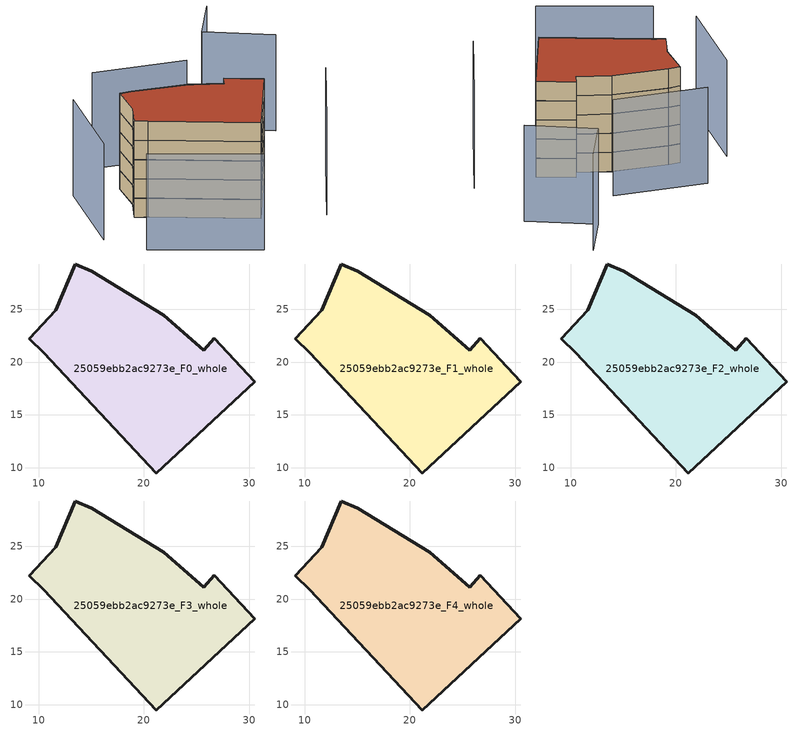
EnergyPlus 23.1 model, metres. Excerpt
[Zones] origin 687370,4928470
25059ebb2ac9273e_F0_whole
 floor ground (EU_floor_Construction): 30.49,18.16 26.69,22.25 25.67,21.12 21.9,24.46 15.06,28.59 13.51,29.3 11.65,24.92 9.14,22.21 10.49,20.87 21.16,9.49 z0
 wall outside (EU_wall_Construction): 10.49,20.87 9.14,22.21 11.65,24.92 13.51,29.3 15.06,28.59 21.9,24.46 25.67,21.12 26.69,22.25 30.49,18.16 21.16,9.49 10.49,20.87 z0:3
25059ebb2ac9273e_F1_whole
 floor to 25059ebb2ac9273e_F0_whole (EU_floor_Construction): 30.49,18.16 26.69,22.25 25.67,21.12 21.9,24.46 15.05,28.59 13.5,29.3 11.65,24.92 9.13,22.21 10.49,20.87 21.15,9.49 z3
 wall outside (EU_wall_Construction): 10.49,20.87 9.14,22.21 11.65,24.92 13.51,29.3 15.06,28.59 21.9,24.46 25.67,21.12 26.69,22.25 30.49,18.16 21.16,9.49 10.49,20.87 z3:6
25059ebb2ac9273e_F2_whole
 floor to 25059ebb2ac9273e_F1_whole (EU_floor_Construction): 30.49,18.16 26.69,22.25 25.67,21.12 21.9,24.46 15.05,28.59 13.5,29.3 11.65,24.92 9.13,22.21 10.49,20.87 21.15,9.49 z6
 wall outside (EU_wall_Construction): 10.49,20.87 9.14,22.21 11.65,24.92 13.51,29.3 15.06,28.59 21.9,24.46 25.67,21.12 26.69,22.25 30.49,18.16 21.16,9.49 10.49,20.87 z6:9
25059ebb2ac9273e_F3_whole
 floor to 25059ebb2ac9273e_F2_whole (EU_floor_Construction): 30.49,18.16 26.69,22.25 25.67,21.12 21.9,24.46 15.05,28.59 13.5,29.3 11.65,24.92 9.13,22.21 10.49,20.87 21.15,9.49 z9
 wall outside (EU_wall_Construction): 10.49,20.87 9.14,22.21 11.65,24.92 13.51,29.3 15.06,28.59 21.9,24.46 25.67,21.12 26.69,22.25 30.49,18.16 21.16,9.49 10.49,20.87 z9:12
25059ebb2ac9273e_F4_whole
 floor to 25059ebb2ac9273e_F3_whole (EU_floor_Construction): 30.49,18.16 26.69,22.25 25.67,21.12 21.9,24.46 15.05,28.59 13.5,29.3 11.65,24.92 9.13,22.21 10.49,20.87 21.15,9.49 z12
 wall outside (EU_wall_Construction): 10.49,20.87 9.14,22.21 11.65,24.92 13.51,29.3 15.06,28.59 21.9,24.46 25.67,21.12 26.69,22.25 30.49,18.16 21.16,9.49 10.49,20.87 z12:15
 roof outside (EU_roof_Construction): 26.69,22.25 30.49,18.16 21.16,9.49 10.49,20.87 9.14,22.21 11.65,24.92 13.51,29.3 15.06,28.59 21.9,24.46 25.67,21.12 z15
shading: 3.72,14.4 15.02,2.84 / 28.23,3.87 38.67,14.35 / 7.67,32.49 1.56,20.58 / 40.57,25.95 34.1,33.85 / 34.1,33.85 39.83,38.54 / 26.76,29.49 15.03,36.11 z0:15
[Building]
EU S2 Campaign: North Axis=0; Terrain=City; Solar Distribution=FullExterior
[Site:Location]
Bologna: Latitude=44.5; Longitude=11.25; Time Zone=1; Elevation=37
[SizingPeriod:WeatherFileDays]
AnnualSizingPeriod: Begin Month=1; Begin Day of Month=1; End Month=12; End Day of Month=31; Day of Week for Start Day=Monday; Use Weather File Daylight Saving Period=No; Use Weather File Rain and Snow Indicators=No
[MATERIAL]
EU_InternalMass_Material: Roughness=MediumRough; Thickness=0.1; Conductivity=1; Density=1800; Specific Heat=900; Thermal Absorptance=0.9; Solar Absorptance=0.7; Visible Absorptance=0.7
[MATERIAL:NOMASS] Roughness=MediumRough; Thermal Absorptance=0.9; Solar Absorptance=0.7; Visible Absorptance=0.7
Name | Thermal Resistance
EU_wall_NoMass | 0.905828
EU_roof_NoMass | 0.37593
EU_floor_NoMass | 0.67114
[CONSTRUCTION]
EU_wall_Construction: EU_wall_NoMass
EU_roof_Construction: EU_roof_NoMass
EU_floor_Construction: EU_floor_NoMass
EU_InternalMass_Construction: EU_InternalMass_Material
[ZONE] Type=1; Multiplier=1; Ceiling Height=autocalculate; Floor Area=autocalculate; Part of Total Floor Area=Yes
Name | Volume
25059ebb2ac9273e_F0_whole | 602.21
25059ebb2ac9273e_F1_whole; 25059ebb2ac9273e_F2_whole; 25059ebb2ac9273e_F3_whole; 25059ebb2ac9273e_F4_whole | 602.208
[INTERNALMASS] Construction=EU_InternalMass_Construction; Surface Area=200.737
Name | Zone or ZoneList
25059ebb2ac9273e_F0_whole_EU_InternalMass | 25059ebb2ac9273e_F0_whole
25059ebb2ac9273e_F1_whole_EU_InternalMass | 25059ebb2ac9273e_F1_whole
25059ebb2ac9273e_F2_whole_EU_InternalMass | 25059ebb2ac9273e_F2_whole
25059ebb2ac9273e_F3_whole_EU_InternalMass | 25059ebb2ac9273e_F3_whole
25059ebb2ac9273e_F4_whole_EU_InternalMass | 25059ebb2ac9273e_F4_whole
[OTHEREQUIPMENT] Fuel Type=Electricity; Design Level Calculation Method=Watts/Area; Power per Zone Floor Area=1; Fraction Latent=0; Fraction Radiant=0; Fraction Lost=0; Carbon Dioxide Generation Rate=0; EndUse Subcategory=EU_Step8_InternalGains
Name | Zone or ZoneList or Space or SpaceList | Schedule
EU_Step8_InternalGain_25059ebb2ac9273e_F0_whole_f000 | 25059ebb2ac9273e_F0_whole | EU_Step8_GainSchedule_25059ebb2ac9273e_F0_whole_f000
EU_Step8_InternalGain_25059ebb2ac9273e_F1_whole_f000 | 25059ebb2ac9273e_F1_whole | EU_Step8_GainSchedule_25059ebb2ac9273e_F1_whole_f000
EU_Step8_InternalGain_25059ebb2ac9273e_F2_whole_f000 | 25059ebb2ac9273e_F2_whole | EU_Step8_GainSchedule_25059ebb2ac9273e_F2_whole_f000
EU_Step8_InternalGain_25059ebb2ac9273e_F3_whole_f000 | 25059ebb2ac9273e_F3_whole | EU_Step8_GainSchedule_25059ebb2ac9273e_F3_whole_f000
EU_Step8_InternalGain_25059ebb2ac9273e_F4_whole_f000 | 25059ebb2ac9273e_F4_whole | EU_Step8_GainSchedule_25059ebb2ac9273e_F4_whole_f000
[ZONEVENTILATION:DESIGNFLOWRATE] Schedule=EU_AlwaysOn; Design Flow Rate Calculation Method=AirChanges/Hour; Air Changes per Hour=0.73129; Ventilation Type=Natural; Fan Pressure Rise=0; Fan Total Efficiency=1; Constant Term Coefficient=1; Temperature Term Coefficient=0; Velocity Term Coefficient=0; Velocity Squared Term Coefficient=0; Minimum Indoor Temperature=-100; Maximum Indoor Temperature=100; Delta Temperature=-100; Minimum Outdoor Temperature=-100; Maximum Outdoor Temperature=100; Maximum Wind Speed=40
Name | Zone or ZoneList or Space or SpaceList
EU_ConstantAir_25059ebb2ac9273e_F0_whole | 25059ebb2ac9273e_F0_whole
EU_ConstantAir_25059ebb2ac9273e_F1_whole | 25059ebb2ac9273e_F1_whole
EU_ConstantAir_25059ebb2ac9273e_F2_whole | 25059ebb2ac9273e_F2_whole
EU_ConstantAir_25059ebb2ac9273e_F3_whole | 25059ebb2ac9273e_F3_whole
EU_ConstantAir_25059ebb2ac9273e_F4_whole | 25059ebb2ac9273e_F4_whole
[HVACTEMPLATE:THERMOSTAT] Constant Heating Setpoint=20; Constant Cooling Setpoint=50
EU_HeatOnly_25059ebb2ac9273e_F0_whole; EU_HeatOnly_25059ebb2ac9273e_F1_whole; EU_HeatOnly_25059ebb2ac9273e_F2_whole; EU_HeatOnly_25059ebb2ac9273e_F3_whole; EU_HeatOnly_25059ebb2ac9273e_F4_whole
[HVACTEMPLATE:ZONE:IDEALLOADSAIRSYSTEM] System Availability Schedule=EU_AlwaysOn; Maximum Heating Supply Air Temperature=50; Minimum Cooling Supply Air Temperature=13; Maximum Heating Supply Air Humidity Ratio=0.0156; Minimum Cooling Supply Air Humidity Ratio=0.0077; Heating Limit=NoLimit; Cooling Limit=NoLimit; Heating Availability Schedule=EU_AlwaysOn; Cooling Availability Schedule=EU_CoolingOff; Dehumidification Control Type=ConstantSensibleHeatRatio; Cooling Sensible Heat Ratio=0.7; Dehumidification Setpoint=60; Humidification Control Type=None; Humidification Setpoint=30; Outdoor Air Method=None; Outdoor Air Flow Rate per Person=0.00944; Outdoor Air Flow Rate per Zone Floor Area=0; Outdoor Air Flow Rate per Zone=0; Demand Controlled Ventilation Type=None; Outdoor Air Economizer Type=NoEconomizer; Heat Recovery Type=None; Sensible Heat Recovery Effectiveness=0.7; Latent Heat Recovery Effectiveness=0.65
Name | Template Thermostat
25059ebb2ac9273e_F0_whole | EU_HeatOnly_25059ebb2ac9273e_F0_whole
25059ebb2ac9273e_F1_whole | EU_HeatOnly_25059ebb2ac9273e_F1_whole
25059ebb2ac9273e_F2_whole | EU_HeatOnly_25059ebb2ac9273e_F2_whole
25059ebb2ac9273e_F3_whole | EU_HeatOnly_25059ebb2ac9273e_F3_whole
25059ebb2ac9273e_F4_whole | EU_HeatOnly_25059ebb2ac9273e_F4_whole
[SIZING:ZONE] Zone Cooling Design Supply Air Temperature Input Method=SupplyAirTemperature; Zone Cooling Design Supply Air Temperature=13; Zone Heating Design Supply Air Temperature Input Method=SupplyAirTemperature; Zone Heating Design Supply Air Temperature=50; Zone Cooling Design Supply Air Humidity Ratio=0.008; Zone Heating Design Supply Air Humidity Ratio=0.008; Cooling Design Air Flow Method=DesignDay; Cooling Design Air Flow Rate=0; Cooling Minimum Air Flow per Zone Floor Area=0.000762; Cooling Minimum Air Flow=0; Cooling Minimum Air Flow Fraction=0.2; Heating Design Air Flow Method=DesignDay; Heating Design Air Flow Rate=0; Heating Maximum Air Flow per Zone Floor Area=0.002032; Heating Maximum Air Flow=0.141576; Heating Maximum Air Flow Fraction=0.3; Account for Dedicated Outdoor Air System=No; Dedicated Outdoor Air System Control Strategy=NeutralSupplyAir; Dedicated Outdoor Air Low Setpoint Temperature for Design=autosize; Dedicated Outdoor Air High Setpoint Temperature for Design=autosize; Zone Load Sizing Method=Sensible Load Only No Latent Load; Zone Latent Cooling Design Supply Air Humidity Ratio Input Method=HumidityRatioDifference; Zone Cooling Design Supply Air Humidity Ratio Difference=0.005; Zone Latent Heating Design Supply Air Humidity Ratio Input Method=HumidityRatioDifference; Zone Humidification Design Supply Air Humidity Ratio Difference=0.005
25059ebb2ac9273e_F0_whole; 25059ebb2ac9273e_F1_whole; 25059ebb2ac9273e_F2_whole; 25059ebb2ac9273e_F3_whole; 25059ebb2ac9273e_F4_whole
[SCHEDULE:CONSTANT]
Name | Hourly Value
EU_AlwaysOn | 1
EU_CoolingOff | 0
[SCHEDULE:FILE] Column Number=1; Rows to Skip at Top=0; Number of Hours of Data=8760; Column Separator=Comma; Interpolate to Timestep=No; Minutes per Item=60; Adjust Schedule for Daylight Savings=Yes
Name | File
EU_Step8_GainSchedule_25059ebb2ac9273e_F0_whole_f000 | ../../schedules/25059ebb2ac9273e/25059ebb2ac9273e_F0_whole_f000_gain.csv
EU_Step8_GainSchedule_25059ebb2ac9273e_F1_whole_f000 | ../../schedules/25059ebb2ac9273e/25059ebb2ac9273e_F1_whole_f000_gain.csv
EU_Step8_GainSchedule_25059ebb2ac9273e_F2_whole_f000 | ../../schedules/25059ebb2ac9273e/25059ebb2ac9273e_F2_whole_f000_gain.csv
EU_Step8_GainSchedule_25059ebb2ac9273e_F3_whole_f000 | ../../schedules/25059ebb2ac9273e/25059ebb2ac9273e_F3_whole_f000_gain.csv
EU_Step8_GainSchedule_25059ebb2ac9273e_F4_whole_f000 | ../../schedules/25059ebb2ac9273e/25059ebb2ac9273e_F4_whole_f000_gain.csv
